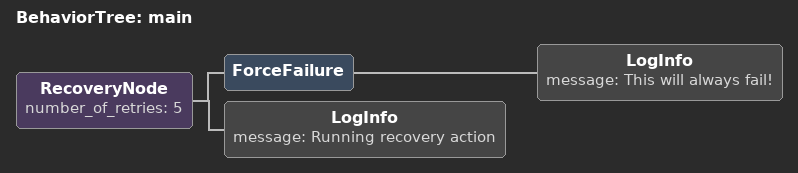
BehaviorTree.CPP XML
<?xml version="1.0" encoding="UTF-8"?>
<root BTCPP_format="4">
  <BehaviorTree ID="main">
    <RecoveryNode number_of_retries="5">
      <ForceFailure>
        <LogInfo message="This will always fail!"/>
      </ForceFailure>
      <LogInfo message="Running recovery action"/>
    </RecoveryNode>
  </BehaviorTree>

</root>
